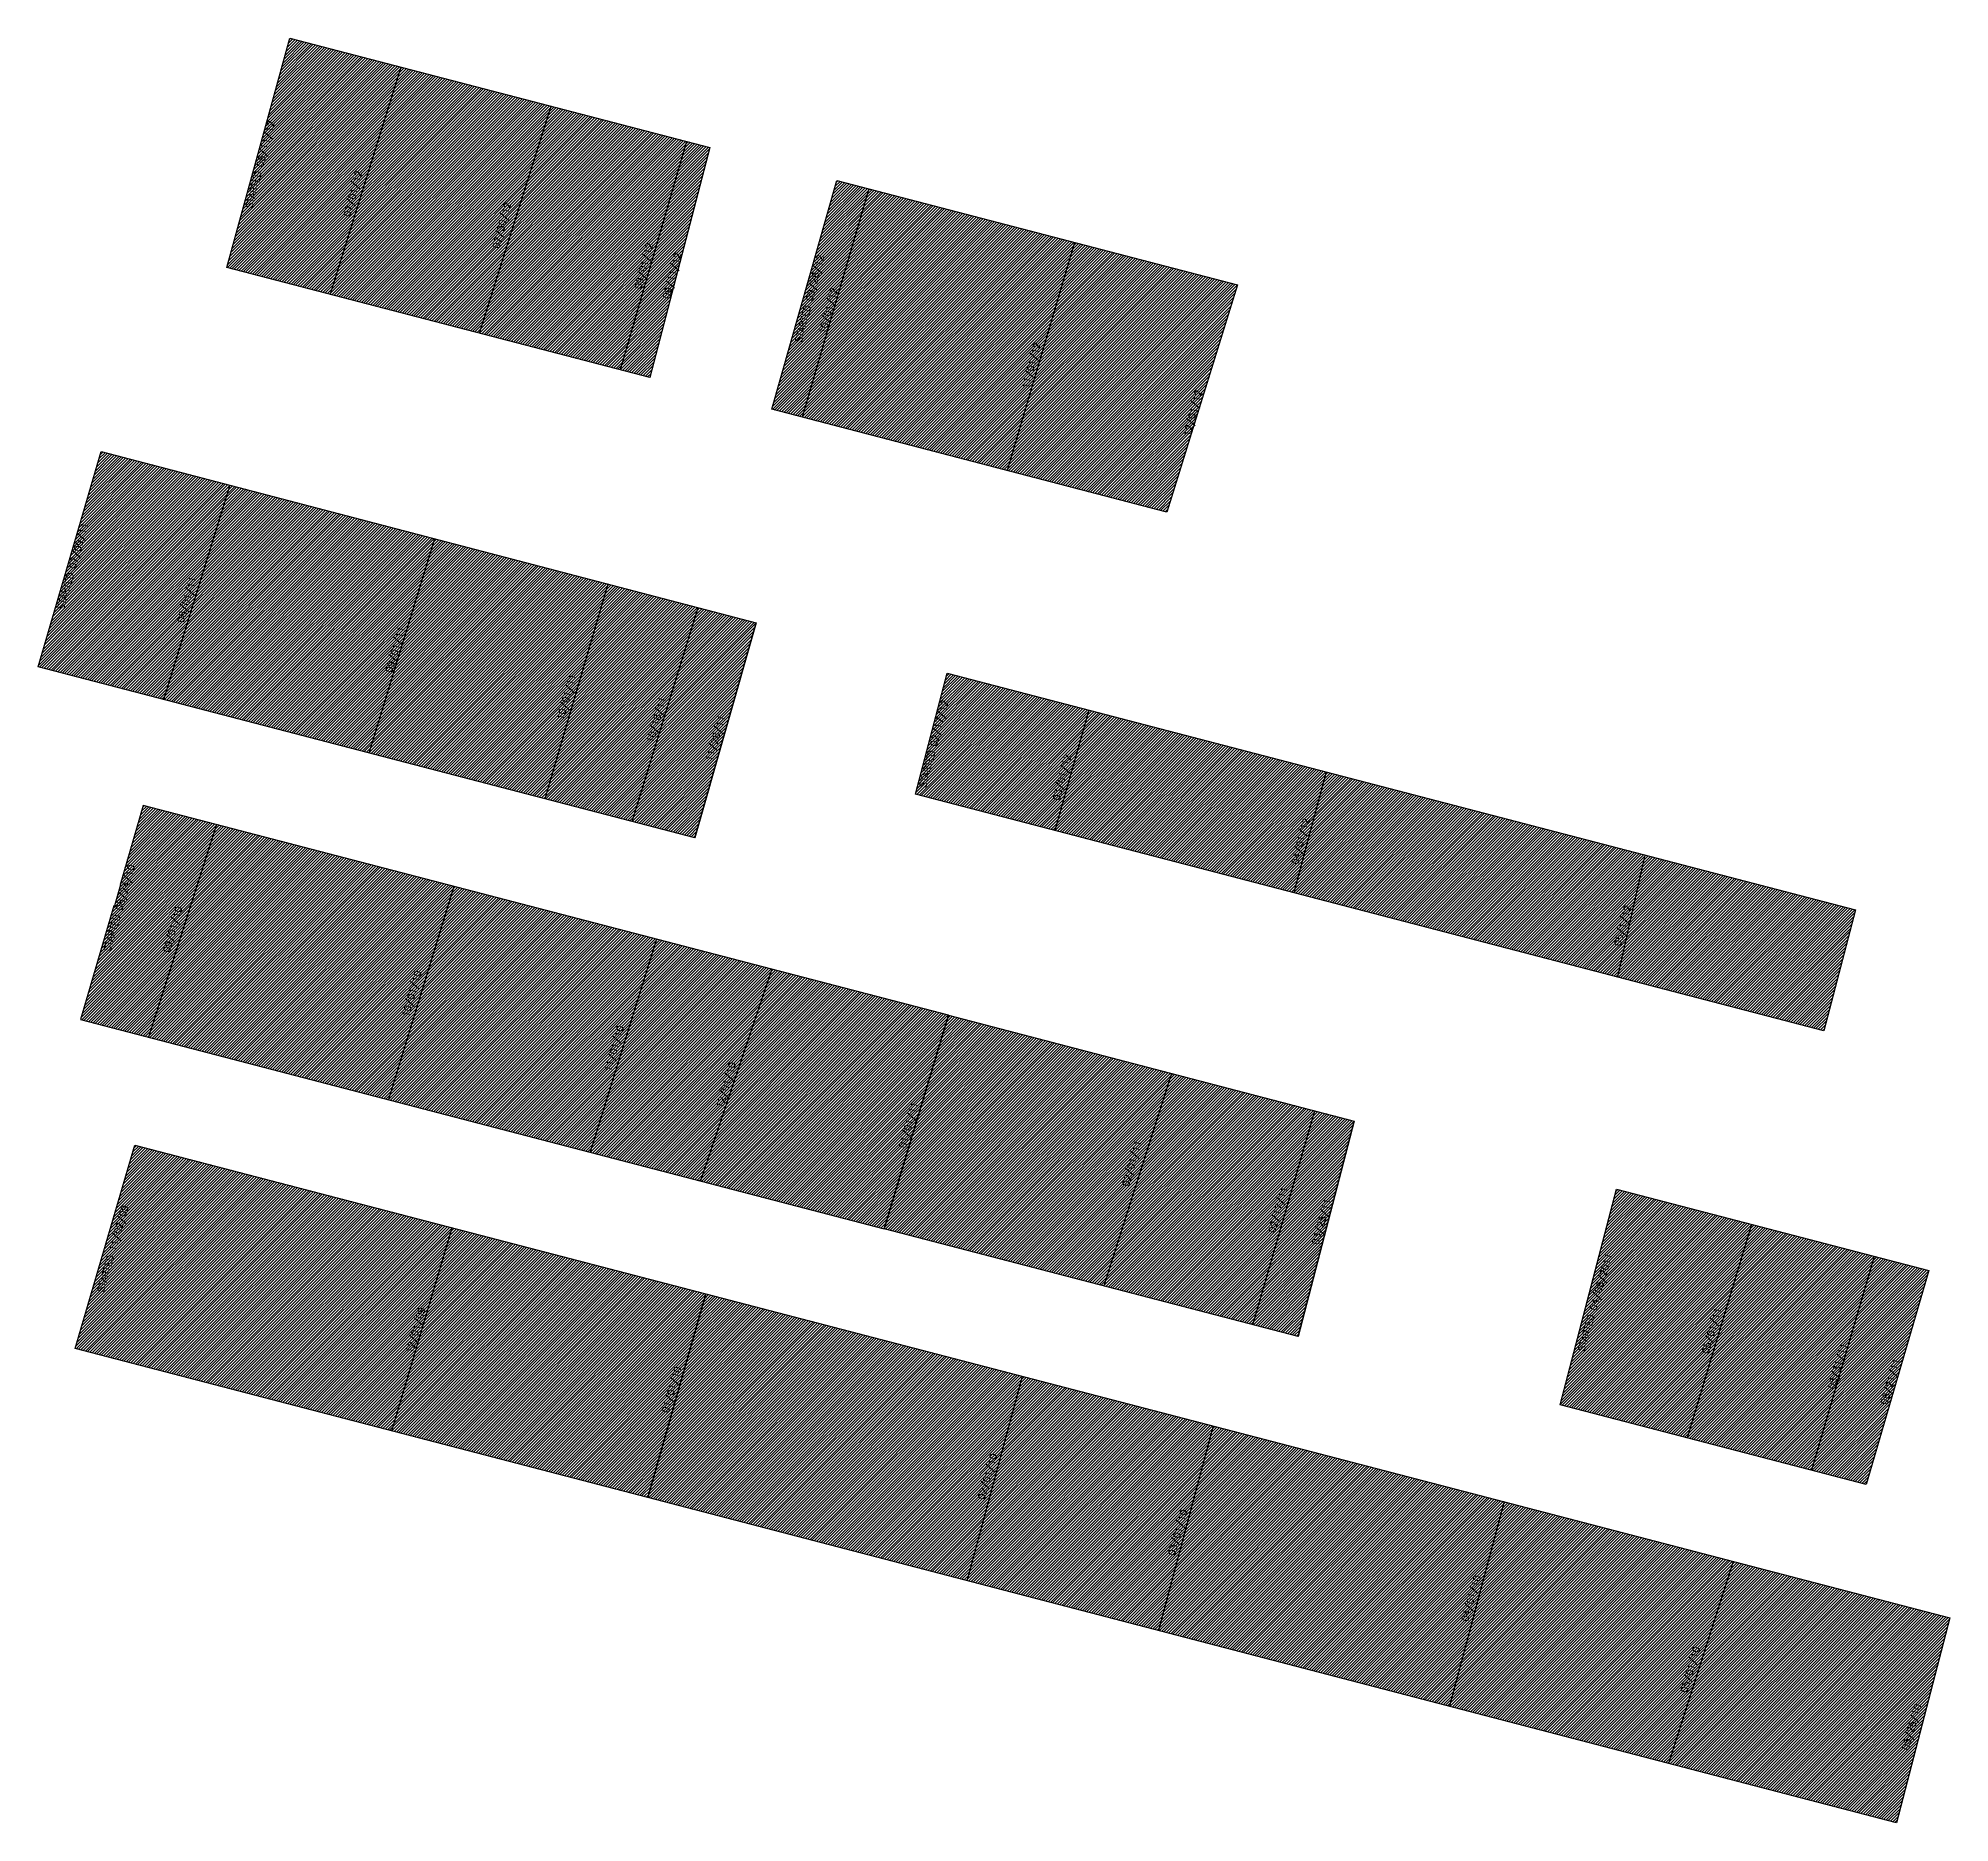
# Model space of a CAD drawing. Extents: x 9992 to 12151, y 4272 to 6288.
import ezdxf

# ---------------------------------------------------------------- set-up
doc = ezdxf.new("R2010")
doc.units = 0
doc.header["$MEASUREMENT"] = 0
for name, color, linetype in [('Panel1_production', 253, 'Continuous'), ('Panel2_production', 253, 'Continuous'), ('Panel3_production', 253, 'Continuous'), ('Panel4_production', 253, 'Continuous')]:
    doc.layers.add(name, color=color, linetype=linetype)
doc.styles.add('ROMANC', font='romanc.shx')

msp = doc.modelspace()

# ---------------------------------------------------------------- hatches: boundary and pattern name
at = {"layer": 'Panel1_production', "linetype": 'Continuous'}
h = msp.add_hatch(dxfattribs=at)
h.set_pattern_fill('ANSI31', color=256, scale=18.288, style=0)
h.paths.add_polyline_path([(10746.3, 4869.6), (10681, 4639.4), (10033.8, 4808), (10101.4, 5037.7)])
h.paths.add_polyline_path([(10708.8, 4731.3), (10725.3, 4788.9), (10708.6, 4793.7), (10692, 4736.1)], flags=25)
h.paths.add_polyline_path([(10419.6, 4798.6), (10436.5, 4857.2), (10419.7, 4862), (10402.9, 4803.4)], flags=24)
h.paths.add_polyline_path([(10070.8, 4867.7), (10104.1, 4983.4), (10087.3, 4988.3), (10054.1, 4872.5)], flags=24)
at = {"layer": 'Panel1_production'}
h = msp.add_hatch(dxfattribs=at)
h.set_pattern_fill('ANSI31', color=256, scale=18.288, style=0)
h.paths.add_polyline_path([(10746.3, 4869.6), (12151.5, 4503.6), (12091.2, 4272), (10681, 4639.4)])
at = {"layer": 'Panel2_production', "linetype": 'Continuous'}
h = msp.add_hatch(dxfattribs=at)
h.set_pattern_fill('ANSI31', color=256, scale=18.288, style=0)
h.paths.add_polyline_path([(10110.8, 5421.2), (10084.6, 5331.8), (10085.2, 5331.6), (10078.3, 5308), (10077.7, 5308.1), (10040.1, 5179.6), (10947.6, 4943.2), (11020.4, 5184.3)])
h.paths.add_polyline_path([(10078.1, 5252.4), (10111.7, 5369.2), (10094.9, 5374.1), (10061.4, 5257.2)], flags=24)
h.paths.add_polyline_path([(10415.9, 5180.9), (10432.5, 5238.4), (10415.7, 5243.2), (10399.2, 5185.7)], flags=24)
h.paths.add_polyline_path([(10145.6, 5253.6), (10162.5, 5312.2), (10145.7, 5317), (10128.9, 5258.4)], flags=24)
h.paths.add_polyline_path([(10644.5, 5119), (10660.8, 5175.5), (10644, 5180.3), (10627.8, 5123.8)], flags=24)
h.paths.add_polyline_path([(10770.7, 5077.7), (10787.3, 5135.3), (10770.5, 5140.1), (10754, 5082.5)], flags=24)
h.paths.add_polyline_path([(10977.1, 5032.7), (10993.1, 5088.5), (10976.3, 5093.3), (10960.3, 5037.5)], flags=25)
h = msp.add_hatch(dxfattribs=at)
h.set_pattern_fill('ANSI31', color=256, scale=18.288, style=0)
h.paths.add_polyline_path([(11020.4, 5184.3), (11478.8, 5064.8), (11415.4, 4821.3), (10947.6, 4943.2)])
h.paths.add_polyline_path([(11229.2, 4989.3), (11245.6, 5046.2), (11228.8, 5051), (11212.5, 4994.1)], flags=24)
h.paths.add_polyline_path([(11394.5, 4937), (11410.8, 4993.8), (11394, 4998.6), (11377.7, 4941.8)], flags=24)
h.paths.add_polyline_path([(11443.7, 4923.4), (11460.3, 4981.3), (11443.5, 4986.1), (11426.9, 4928.3)], flags=25)
h = msp.add_hatch(dxfattribs=at)
h.set_pattern_fill('ANSI31', color=256, scale=18.288, style=0)
h.paths.add_polyline_path([(11775, 4987.7), (12127.7, 4895.8), (12056.9, 4654.2), (11711.5, 4744.2)])
h.paths.add_polyline_path([(11743.3, 4800.9), (11780.4, 4929.9), (11763.6, 4934.7), (11726.6, 4805.7)], flags=24)
h.paths.add_polyline_path([(11884.2, 4800.2), (11900.5, 4857.1), (11883.8, 4861.9), (11867.5, 4805.1)], flags=24)
h.paths.add_polyline_path([(12026.6, 4760.3), (12043, 4817.1), (12026.2, 4821.9), (12009.9, 4765.1)], flags=24)
h.paths.add_polyline_path([(12086, 4742.8), (12102.4, 4799.6), (12085.6, 4804.4), (12069.3, 4747.6)], flags=25)
at = {"layer": 'Panel3_production', "linetype": 'Continuous'}
h = msp.add_hatch(dxfattribs=at)
h.set_pattern_fill('ANSI31', color=256, scale=18.288, style=0)
h.paths.add_polyline_path([(10063.3, 5821.3), (10803.1, 5627.6), (10733.8, 5384.9), (9992.2, 5578.1)])
h.paths.add_polyline_path([(11743.3, 4800.9), (11780.4, 4929.9), (11763.6, 4934.7), (11726.6, 4805.7)], flags=9)
h.paths.add_polyline_path([(11884.2, 4800.2), (11900.5, 4857.1), (11883.8, 4861.9), (11867.5, 4805.1)], flags=9)
h.paths.add_polyline_path([(12026.6, 4760.3), (12043, 4817.1), (12026.2, 4821.9), (12009.9, 4765.1)], flags=9)
h.paths.add_polyline_path([(10025.6, 5638.7), (10058.7, 5753.8), (10041.9, 5758.6), (10008.9, 5643.5)], flags=24)
h.paths.add_polyline_path([(10161.7, 5626.2), (10178, 5683.1), (10161.3, 5687.9), (10145, 5631)], flags=24)
h.paths.add_polyline_path([(10397, 5569.9), (10413.3, 5626.7), (10396.6, 5631.5), (10380.2, 5574.7)], flags=24)
h.paths.add_polyline_path([(10590.7, 5516.2), (10606.7, 5572), (10590, 5576.8), (10574, 5521)], flags=24)
h.paths.add_polyline_path([(10692.1, 5490.3), (10708.2, 5546.1), (10691.4, 5550.9), (10675.4, 5495.1)], flags=24)
h.paths.add_polyline_path([(10758.8, 5469.5), (10774.8, 5525.3), (10758.1, 5530.2), (10742.1, 5474.4)], flags=25)
h = msp.add_hatch(dxfattribs=at)
h.set_pattern_fill('ANSI31', color=256, scale=18.288, style=0)
h.paths.add_polyline_path([(11018.9, 5570.7), (12044.9, 5303.3), (12009.3, 5166.8), (10983.3, 5434.1)])
h.paths.add_polyline_path([(11151, 5425.4), (11166.4, 5484.4), (11149.5, 5488.8), (11134.1, 5429.8)], flags=24)
h.paths.add_polyline_path([(10999.6, 5437.8), (11029.9, 5554.4), (11013.1, 5558.7), (10982.7, 5442.2)], flags=9)
h.paths.add_polyline_path([(11420.5, 5353.2), (11435.9, 5412.2), (11419, 5416.6), (11403.7, 5357.6)], flags=24)
h.paths.add_polyline_path([(11785.1, 5261.2), (11798.6, 5313.2), (11781.8, 5317.5), (11768.2, 5265.6)], flags=24)
at = {"layer": 'Panel4_production', "linetype": 'Continuous'}
h = msp.add_hatch(dxfattribs=at)
h.set_pattern_fill('ANSI31', color=256, scale=18.288)
h.paths.add_polyline_path([(10276.6, 6288.1), (10751, 6164.6), (10683.2, 5904.7), (10205.3, 6029.2)])
h.paths.add_polyline_path([(10238.6, 6092.4), (10268.7, 6207.9), (10251.9, 6212.3), (10221.8, 6096.8)], flags=24)
h.paths.add_polyline_path([(10350, 6084.9), (10365.2, 6143.9), (10348.4, 6148.3), (10333.1, 6089.2)], flags=24)
h.paths.add_polyline_path([(10518.2, 6049.1), (10533.7, 6109.1), (10516.9, 6113.5), (10501.3, 6053.4)], flags=24)
h.paths.add_polyline_path([(10678.6, 6003.1), (10693.9, 6062.1), (10677, 6066.5), (10661.8, 6007.5)], flags=24)
h.paths.add_polyline_path([(10710.6, 5992.3), (10725.6, 6050.3), (10708.7, 6054.6), (10693.7, 5996.7)], flags=25)
h = msp.add_hatch(dxfattribs=at)
h.set_pattern_fill('ANSI31', color=256, scale=18.288)
h.paths.add_polyline_path([(10894.4, 6127.3), (11346.9, 6009.5), (11267.1, 5752.6), (10820.8, 5868.9)])
h.paths.add_polyline_path([(10859.2, 5940.8), (10889.8, 6058.4), (10873, 6062.8), (10842.4, 5945.2)], flags=24)
h.paths.add_polyline_path([(10887, 5952.7), (10902.1, 6010.6), (10885.2, 6015), (10870.1, 5957)], flags=24)
h.paths.add_polyline_path([(11116.4, 5890.9), (11131.2, 5947.8), (11114.3, 5952.1), (11099.5, 5895.3)], flags=24)
h.paths.add_polyline_path([(11298.7, 5836.9), (11313.8, 5894.8), (11296.9, 5899.2), (11281.8, 5841.3)], flags=25)

# ---------------------------------------------------------------- linework, layer by layer
at = {"layer": 'Panel1_production', "color": 7}
for p, q in [((10391.6, 4714.7), (10459.9, 4944.2)), ((10681, 4639.4), (10746.3, 4869.6)), ((11041.4, 4545.5), (11104.1, 4776.4)), ((11319.4, 4720.3), (11257.6, 4489.2)), ((11648.2, 4634.9), (11586.4, 4403.7)), ((11906.7, 4567.3), (11833.7, 4339.1)), ((12151.5, 4503.6), (12091.2, 4272))]:
    msp.add_line(p, q, dxfattribs=at)
at = {"layer": 'Panel1_production'}
for points in [[(10746.3, 4869.6), (10681, 4639.4), (10033.8, 4808), (10101.4, 5037.7)], [(10746.3, 4869.6), (12151.5, 4503.6), (12091.2, 4272), (10681, 4639.4)]]:
    msp.add_lwpolyline(points, close=True, dxfattribs=at)
at = {"layer": 'Panel2_production', "color": 7, "linetype": 'Continuous'}
for p, q in [((10193.4, 5399.7), (10116.7, 5159.7)), ((10461.5, 5329.9), (10388, 5089)), ((10690.7, 5270.2), (10615.7, 5029.6)), ((10821, 5236.2), (10740.2, 4997.2)), ((11020.4, 5184.3), (10947.6, 4943.2)), ((11272.3, 5118.6), (11195.9, 4878.5)), ((11927.4, 4948), (11854.8, 4706.8)), ((12066, 4911.9), (11995.2, 4670.3)), ((12127.7, 4895.8), (12056.9, 4654.2))]:
    msp.add_line(p, q, dxfattribs=at)
at = {"layer": 'Panel2_production', "color": 0, "linetype": 'Continuous'}
for p, q in [((11364.3, 4834.6), (11434.3, 5076.4)), ((11415.4, 4821.3), (11478.8, 5064.8))]:
    msp.add_line(p, q, dxfattribs=at)
at = {"layer": 'Panel2_production', "linetype": 'Continuous'}
msp.add_line((11478.8, 5064.8), (11415.4, 4821.3), dxfattribs=at)
for points in [[(10110.8, 5421.2), (10084.6, 5331.8), (10085.2, 5331.6), (10078.3, 5308), (10077.7, 5308.1), (10040.1, 5179.6), (10947.6, 4943.2), (11020.4, 5184.3)], [(11020.4, 5184.3), (11478.8, 5064.8), (11415.4, 4821.3), (10947.6, 4943.2)], [(11775, 4987.7), (12127.7, 4895.8), (12056.9, 4654.2), (11711.5, 4744.2)]]:
    msp.add_lwpolyline(points, close=True, dxfattribs=at)
at = {"layer": 'Panel3_production', "color": 7, "linetype": 'Continuous'}
for p, q in [((10133.9, 5541.2, 0), (10209.2, 5783.4, 0)), ((10366, 5480.7, 0), (10440.1, 5722.9, 0)), ((10564.8, 5429, 0), (10635.9, 5671.7, 0)), ((10663.1, 5403.3, 0), (10737.8, 5645, 0)), ((10733.8, 5384.9, 0), (10803.1, 5627.6, 0)), ((11178.9, 5529), (11140.4, 5393.2)), ((11447, 5459.2), (11410.6, 5322.8)), ((11807.2, 5365.3), (11776, 5227.6)), ((12044.9, 5303.3), (12009.3, 5166.8))]:
    msp.add_line(p, q, dxfattribs=at)
at = {"layer": 'Panel3_production', "linetype": 'Continuous', "elevation": 0}
msp.add_lwpolyline([(10063.3, 5821.3), (10803.1, 5627.6), (10733.8, 5384.9), (9992.2, 5578.1)], close=True, dxfattribs=at)
at = {"layer": 'Panel3_production', "linetype": 'Continuous'}
msp.add_lwpolyline([(11018.9, 5570.7), (12044.9, 5303.3), (12009.3, 5166.8), (10983.3, 5434.1)], close=True, dxfattribs=at)
at = {"layer": 'Panel4_production', "color": 7, "linetype": 'Continuous'}
for p, q in [((10401.8, 6255.5), (10321.8, 5998.9)), ((10724.5, 6171.5), (10649.5, 5913.5)), ((10751, 6164.6), (10683.2, 5904.7)), ((10930.4, 6117.9), (10855, 5859.9)), ((11162.6, 6057.5), (11086.9, 5799.6)), ((11346.9, 6009.5), (11267.1, 5752.6))]:
    msp.add_line(p, q, dxfattribs=at)
at = {"layer": 'Panel4_production', "color": 0, "linetype": 'Continuous'}
msp.add_line((10490.8, 5954.8), (10571.8, 6211.3), dxfattribs=at)
at = {"layer": 'Panel4_production', "linetype": 'Continuous'}
for points in [[(10276.6, 6288.1), (10751, 6164.6), (10683.2, 5904.7), (10205.3, 6029.2)], [(10894.4, 6127.3), (11346.9, 6009.5), (11267.1, 5752.6), (10820.8, 5868.9)]]:
    msp.add_lwpolyline(points, close=True, dxfattribs=at)

# ---------------------------------------------------------------- texts
at = {"layer": 'Panel1_production', "color": 7, "linetype": 'Continuous', "style": 'ROMANC'}
msp.add_text('STARTED 11/02/09', height=7.62, rotation=73.9735, dxfattribs=at).set_placement((10066.1, 4870.9))
at = {"layer": 'Panel1_production', "color": 7, "style": 'ROMANC'}
for s, p in [('12/01/09', (10414.9, 4801.8)), ('01/01/10', (10704, 4734.6, 457.2)), ('02/01/10', (11060.7, 4636.5)), ('03/01/10', (11275.7, 4573.2, -609.6)), ('04/01/10', (11607, 4498.7)), ('05/01/10', (11854.7, 4418.3, 4931.1)), ('05/26/10', (12104.7, 4353.5))]:
    msp.add_text(s, height=7.62, rotation=73.9735, dxfattribs=at).set_placement(p)
at = {"layer": 'Panel2_production', "color": 7, "linetype": 'Continuous', "style": 'ROMANC'}
for s, p in [('STARTED 08/24/10', (10073.4, 5255.7)), (' 09/01/10', (10138.8, 5249.5)), (' 10/01/10', (10409.1, 5176.8)), (' 11/01/10', (10637.7, 5114.9)), (' 12/01/10', (10763.9, 5073.6)), (' 01/01/11', (10970.2, 5028.6)), (' 02/01/11', (11222.4, 4985.3)), (' 02/17/11', (11387.6, 4932.9, 2471.9)), (' 03/25/11', (11436.8, 4919.4, 2471.9)), ('STARTED 04/06/2011', (11738.6, 4804.1)), (' 05/01/11', (11877.4, 4796.2)), (' 05/31/11', (12019.8, 4756.2)), (' 06/21/11', (12079.2, 4738.7))]:
    msp.add_text(s, height=7.62, rotation=73.9735, dxfattribs=at).set_placement(p)
at = {"layer": 'Panel3_production', "color": 7, "linetype": 'Continuous', "style": 'ROMANC'}
for s, rotation, p in [('STARTED 07/09/11', 73.9735, (10020.9, 5641.9, 0)), (' 08/01/11', 73.9735, (10154.9, 5622.1)), (' 09/01/11', 73.9735, (10390.2, 5565.8)), (' 10/01/11', 73.9735, (10583.9, 5512.1, 2481.1)), (' 10/18/11', 73.9735, (10685.3, 5486.2)), ('STARTED 02/17/12', 75.4052, (10994.8, 5440.9, 0)), (' 11/28/11', 73.9735, (10752, 5465.5)), (' 03/01/12', 75.4052, (11144.3, 5421.2, 0)), (' 04/01/12', 75.4052, (11413.8, 5348.9, 0)), (' 05/1/12', 75.4052, (11778.4, 5256.9, -762))]:
    msp.add_text(s, height=7.62, rotation=rotation, dxfattribs=at).set_placement(p)
at = {"layer": 'Panel4_production', "color": 7, "linetype": 'Continuous', "style": 'ROMANC'}
for s, rotation, p in [('STARTED 06/11/12', 75.4052, (10233.8, 6095.5, 0)), (' 07/01/12', 75.4993, (10343.3, 6080.6)), (' 07/30/12', 75.4993, (10511.5, 6044.8)), (' 09/01/12', 75.4993, (10671.9, 5998.9)), ('STARTED 09/26/12', 75.4052, (10854.4, 5943.9)), (' 09/11/12', 75.4993, (10703.8, 5988.1)), (' 10/01/12', 75.4052, (10880.3, 5948.4)), (' 11/01/12', 75.4052, (11109.6, 5886.6)), (' 12/01/12', 75.4052, (11292, 5832.6))]:
    msp.add_text(s, height=7.62, rotation=rotation, dxfattribs=at).set_placement(p)

doc.saveas('drawing.dxf')
